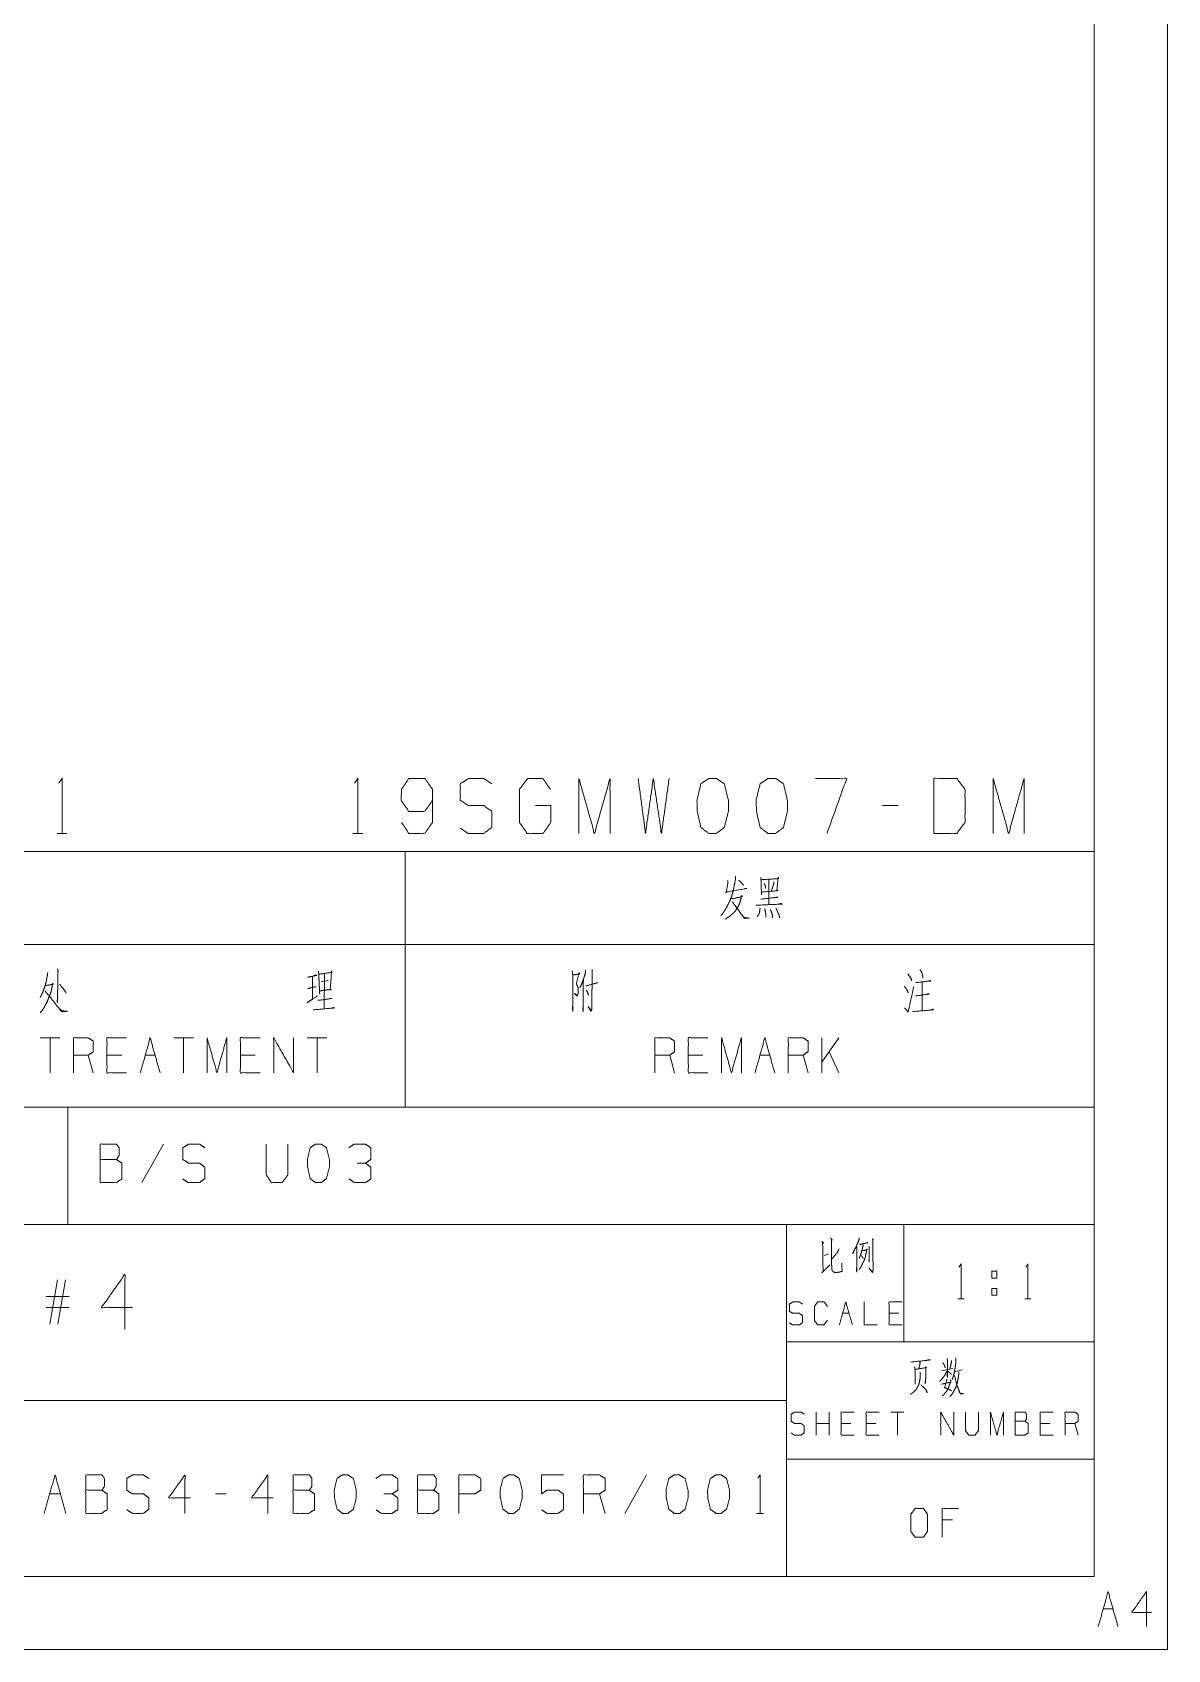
# Model space of a CAD drawing. Header units: millimetres. Extents: x 0 to 210, y 0 to 297.
# Drawn here: x 132.6 to 210, y 0 to 110.3 of the extents above; entities that cross this region are included whole.
import ezdxf

# ---------------------------------------------------------------- set-up
doc = ezdxf.new("R2010")
doc.units = ezdxf.units.MM
doc.layers.add('1', color=7, linetype='Continuous', true_color=0xffffff)

msp = doc.modelspace()

# ---------------------------------------------------------------- linework, layer by layer
at = {"layer": '1', "color": 132, "linetype": 'Continuous', "lineweight": 18}
for p, q in [((210, 0), (210, 297)), ((205, 5), (205, 292)), ((25, 37), (205, 37)), ((135, 37), (135, 29)), ((25, 29), (205, 29)), ((184, 29), (184, 5)), ((192, 29), (192, 21)), ((184, 21), (205, 21)), ((75, 17), (184, 17)), ((184, 13), (205, 13)), ((25, 5), (205, 5)), ((25, 5), (205, 5)), ((0, 0), (210, 0))]:
    msp.add_line(p, q, dxfattribs=at)
at = {"layer": '1', "color": 95, "linetype": 'Continuous', "lineweight": 18}
for p, q in [((191.62, 57.58), (190.56, 57.58)), ((134.26, 55.69), (134.93, 55.69)), ((154.44, 55.69), (155.11, 55.69)), ((128, 54.46), (158, 54.46)), ((158, 54.46), (158, 48.11)), ((158, 54.46), (205, 54.46)), ((205, 54.46), (205, 48.11)), ((182.8, 52.53), (182.8, 50.83)), ((128, 48.11), (158, 48.11)), ((158, 48.11), (158, 37)), ((158, 48.11), (205, 48.11)), ((205, 48.11), (205, 37)), ((152.27, 45.55), (152.75, 45.65)), ((152.5, 46.1), (152.48, 43.7)), ((193.26, 45.53), (193.26, 43.6)), ((134.45, 41.74), (133.11, 41.74)), ((133.78, 41.74), (133.78, 39.36)), ((143.56, 41.74), (142.21, 41.74)), ((142.88, 41.74), (142.88, 39.36)), ((152.66, 41.74), (151.32, 41.74)), ((151.99, 41.74), (151.99, 39.36)), ((187.58, 41.74), (186.41, 40.09)), ((186.41, 39.36), (186.41, 41.74)), ((136.73, 39.36), (136.39, 40.56)), ((138.67, 40.56), (137.66, 40.56)), ((140.27, 40.56), (140.94, 40.56)), ((147.77, 40.56), (146.76, 40.56)), ((176.37, 39.36), (176.04, 40.56)), ((178.31, 40.56), (177.31, 40.56)), ((182.19, 40.56), (182.87, 40.56)), ((185.48, 39.36), (185.14, 40.56)), ((187.58, 39.36), (186.91, 40.79)), ((128, 37), (158, 37)), ((158, 37), (205, 37)), ((141.51, 34.49), (140.03, 31.86)), ((186.57, 26.88), (186.89, 27.01)), ((133.76, 22.21), (134.29, 25.24)), ((134.84, 25.24), (134.31, 22.21)), ((198.01, 24.65), (198.35, 24.65)), ((198.01, 24.65), (198.01, 24.18)), ((135.09, 24.1), (133.51, 24.1)), ((135.09, 23.35), (133.51, 23.35)), ((195.7, 23.93), (196.13, 23.93)), ((200.25, 23.93), (200.68, 23.93)), ((187.83, 22.95), (188.27, 22.95)), ((191.67, 22.95), (191, 22.95)), ((194.57, 19.02), (195.36, 19.18)), ((195.48, 18.95), (196.02, 19.08)), ((186.03, 14.64), (186.03, 16.21)), ((186.92, 14.64), (186.92, 16.21)), ((192.01, 16.21), (191.12, 16.21)), ((191.57, 16.21), (191.57, 14.64)), ((186.92, 15.43), (186.03, 15.43)), ((188.4, 15.43), (187.73, 15.43)), ((190.09, 15.43), (189.43, 15.43)), ((201.97, 15.43), (201.31, 15.43)), ((203.89, 14.64), (203.67, 15.43)), ((174.46, 11.92), (172.98, 9.3)), ((133.75, 10.63), (134.49, 10.63)), ((145.8, 10.63), (145.06, 10.63)), ((171.63, 9.3), (171.26, 10.63)), ((181.97, 9.3), (182.44, 9.3)), ((195.32, 8.85), (194.63, 8.85)), ((205.61, 2.78), (206.28, 2.78))]:
    msp.add_line(p, q, dxfattribs=at)
for points, knots in [([(134.37, 59.12), (134.6, 59.43), (134.6, 55.69)], [0, 0, 0.093489, 1, 1]), ([(154.55, 59.12), (154.77, 59.43), (154.77, 55.69)], [0, 0, 0.093489, 1, 1]), ([(157.75, 56.44), (158.25, 55.69), (159.34, 55.69), (159.86, 56.44), (159.86, 58.69), (159.34, 59.43), (158.25, 59.43), (157.75, 58.69), (157.72, 57.94), (158.25, 57.19), (159.34, 57.19), (159.86, 57.94)], [0, 0, 0.076856, 0.169525, 0.247728, 0.439296, 0.517499, 0.610168, 0.687024, 0.750925, 0.829128, 0.921797, 1, 1]), ([(161.76, 56.05), (162.29, 55.69), (163.37, 55.69), (163.9, 56.09), (163.9, 57.19), (163.37, 57.58), (162.31, 57.58), (161.76, 57.94), (161.76, 59.08), (162.31, 59.43), (163.37, 59.43), (163.9, 59.08)], [0, 0, 0.068035, 0.184055, 0.254519, 0.372335, 0.442799, 0.555844, 0.62637, 0.748394, 0.81892, 0.931965, 1, 1]), ([(166.88, 57.58), (167.93, 57.58), (167.93, 56.44), (167.41, 55.69), (166.32, 55.69), (165.79, 56.44), (165.79, 58.69), (166.35, 59.43), (167.38, 59.43), (167.91, 58.69)], [0, 0, 0.103295, 0.214795, 0.304261, 0.410275, 0.49974, 0.718895, 0.809957, 0.910535, 1, 1]), ([(169.85, 55.69), (169.85, 59.43), (170.91, 55.69), (171.97, 59.43), (171.97, 55.69)], [0, 0, 0.245192, 0.5, 0.754808, 1, 1]), ([(173.89, 59.43), (174.39, 55.69), (174.92, 59.43), (175.48, 55.69), (176, 59.43)], [0, 0, 0.249746, 0.499742, 0.750003, 1, 1]), ([(179.23, 55.69), (179.76, 56.09), (180.04, 57.19), (180.04, 57.94), (179.76, 59.08), (179.23, 59.43), (178.7, 59.43), (178.17, 59.08), (177.9, 57.94), (177.92, 57.19), (178.17, 56.09), (178.7, 55.69), (179.23, 55.69)], [0, 0, 0.067525, 0.183971, 0.260583, 0.380942, 0.44614, 0.500305, 0.565504, 0.685863, 0.762528, 0.878308, 0.945835, 1, 1]), ([(183.27, 55.69), (183.8, 56.09), (184.07, 57.19), (184.07, 57.94), (183.8, 59.08), (183.27, 59.43), (182.74, 59.43), (182.21, 59.08), (181.93, 57.94), (181.96, 57.19), (182.21, 56.09), (182.74, 55.69), (183.27, 55.69)], [0, 0, 0.067526, 0.183971, 0.260584, 0.380943, 0.446141, 0.500306, 0.565504, 0.685863, 0.762529, 0.87831, 0.945835, 1, 1]), ([(186.77, 55.69), (188.11, 59.43), (185.99, 59.43)], [0, 0, 0.652469, 1, 1]), ([(194.06, 55.69), (195.62, 55.69), (196.18, 56.44), (196.18, 58.69), (195.62, 59.43), (194.06, 59.43), (194.06, 55.69)], [0, 0, 0.142135, 0.227161, 0.43179, 0.516816, 0.658952, 1, 1]), ([(198.1, 55.69), (198.1, 59.43), (199.16, 55.69), (200.21, 59.43), (200.21, 55.69)], [0, 0, 0.245192, 0.5, 0.754808, 1, 1]), ([(180.52, 52.78), (180.54, 52.57), (180.51, 52.48), (180.42, 52), (180.35, 51.68), (180.26, 51.38), (180.15, 51.1), (179.9, 50.6), (179.76, 50.38), (179.64, 50.2), (179.53, 50.08)], [0, 0, 0.068481, 0.104658, 0.269445, 0.382884, 0.489554, 0.590078, 0.780354, 0.870992, 0.944088, 1, 1]), ([(179.99, 52.48), (180.01, 52.33), (179.89, 51.63), (179.85, 51.68), (181.3, 51.93), (181.21, 51.93), (181.11, 51.9)], [0, 0, 0.058287, 0.332621, 0.356252, 0.923844, 0.957947, 1, 1]), ([(180.75, 52.5), (180.96, 52.3), (181.04, 52.2), (181.07, 52.13)], [0, 0, 0.586682, 0.833137, 1, 1]), ([(182.25, 52.68), (182.27, 52.48), (182.3, 51.5), (182.29, 51.68), (183.44, 51.78), (183.35, 51.8), (183.44, 52.7), (183.47, 52.6), (182.27, 52.53)], [0, 0, 0.041725, 0.244475, 0.281028, 0.520684, 0.539772, 0.727702, 0.749743, 1, 1]), ([(182.48, 52.28), (182.57, 52.08), (182.59, 51.93)], [0, 0, 0.591453, 1, 1]), ([(183.14, 52.38), (183.14, 52.25), (182.98, 51.78)], [0, 0, 0.199705, 1, 1]), ([(180.26, 51.25), (180.35, 51.23), (181, 51.38), (180.95, 51.45), (180.91, 51.28), (180.79, 50.87), (180.66, 50.62), (180.51, 50.38), (180.31, 50.18), (180.12, 50.02), (179.96, 49.93), (179.83, 49.83)], [0, 0, 0.031689, 0.263161, 0.294853, 0.356446, 0.500891, 0.597124, 0.699351, 0.795574, 0.880292, 0.945115, 1, 1]), ([(180.29, 51), (180.35, 50.98), (181.12, 49.9), (181.48, 49.9), (181.12, 49.95), (180.98, 50.08)], [0, 0, 0.025656, 0.606399, 0.761128, 0.917398, 1, 1]), ([(181.92, 50.78), (183.7, 50.87), (183.65, 50.9), (183.42, 50.85)], [0, 0, 0.858883, 0.887041, 1, 1]), ([(182.25, 51.2), (183.44, 51.33), (183.35, 51.33), (183.15, 51.3)], [0, 0, 0.807206, 0.86712, 1, 1]), ([(182.2, 50.58), (182.18, 50.4), (182.15, 50.23), (182.09, 50.13), (182, 50)], [0, 0, 0.283377, 0.571005, 0.753355, 1, 1]), ([(182.52, 50.55), (182.6, 50.18), (182.6, 49.98)], [0, 0, 0.658283, 1, 1]), ([(182.91, 50.5), (183.03, 50.18), (183.05, 50.1), (183.05, 49.93)], [0, 0, 0.579776, 0.708237, 1, 1]), ([(183.28, 50.6), (183.51, 50.1), (183.52, 50), (183.52, 49.93)], [0, 0, 0.75709, 0.896807, 1, 1]), ([(134.27, 46.45), (134.33, 46.33), (134.31, 46.2), (134.29, 44.13), (134.27, 44.25), (134.31, 44.52)], [0, 0, 0.049544, 0.095608, 0.852769, 0.898833, 1, 1]), ([(170.3, 46.38), (170.3, 46.2), (170.21, 45.9), (170.1, 45.58), (170, 45.33), (169.91, 45.15)], [0, 0, 0.134901, 0.375991, 0.639526, 0.848868, 1, 1]), ([(170.74, 46.4), (170.76, 46.22), (170.72, 43.8), (170.72, 43.65), (170.68, 43.55), (170.47, 43.88), (170.7, 43.6)], [0, 0, 0.048809, 0.721807, 0.76343, 0.792863, 0.900557, 1, 1]), ([(193.11, 46.4), (193.22, 46.22), (193.27, 46.05), (193.31, 45.95), (193.31, 45.8)], [0, 0, 0.317961, 0.602104, 0.766914, 1, 1]), ([(133.62, 46.2), (133.6, 46.05), (133.51, 45.55), (133.41, 45.2), (133.32, 44.95), (133.21, 44.7), (133.11, 44.5)], [0, 0, 0.084492, 0.368532, 0.573115, 0.721449, 0.873364, 1, 1]), ([(133.44, 45.3), (134.01, 45.4), (133.95, 45.45), (133.92, 45.23), (133.85, 44.9), (133.78, 44.7), (133.67, 44.43), (133.58, 44.2), (133.44, 43.95), (133.34, 43.75), (133.12, 43.45)], [0, 0, 0.202442, 0.228128, 0.308404, 0.425633, 0.500399, 0.604283, 0.689484, 0.790716, 0.870504, 1, 1]), ([(134.43, 45.37), (134.47, 45.35), (134.79, 44.95), (134.87, 44.8)], [0, 0, 0.059427, 0.761012, 1, 1]), ([(151.34, 45.87), (151.97, 46), (151.92, 46.03), (151.67, 45.93), (151.67, 44.38), (151.32, 44.15), (152.02, 44.6)], [0, 0, 0.171502, 0.187005, 0.257591, 0.667526, 0.778352, 1, 1]), ([(152.08, 46.28), (152.11, 46.08), (152.13, 45.45), (152.17, 44.75), (152.15, 44.93), (152.52, 45), (152.96, 45.02), (152.89, 45.05), (152.98, 46.3), (153, 46.22), (152.94, 46.2), (152.13, 46.08)], [0, 0, 0.0422, 0.172115, 0.317746, 0.354292, 0.432973, 0.524933, 0.540513, 0.800887, 0.816899, 0.82908, 1, 1]), ([(169.39, 46.3), (169.43, 46.05), (169.43, 43.55), (169.41, 43.78), (169.43, 43.95)], [0, 0, 0.080051, 0.872677, 0.944235, 1, 1]), ([(169.45, 46.03), (169.92, 46.1), (169.85, 46.18), (169.68, 45.45), (169.7, 45.35), (169.77, 45.23), (169.8, 45.1), (169.8, 44.8), (169.77, 44.68), (169.71, 44.58), (169.55, 44.77), (169.73, 44.63)], [0, 0, 0.176442, 0.214088, 0.486646, 0.523736, 0.576187, 0.623634, 0.733208, 0.780655, 0.821996, 0.915332, 1, 1]), ([(170.15, 45.7), (170.14, 43.53), (170.12, 43.73), (170.14, 43.88)], [0, 0, 0.860771, 0.940227, 1, 1]), ([(170.33, 45.28), (171.13, 45.5), (171.07, 45.5), (170.91, 45.43)], [0, 0, 0.783137, 0.83338, 1, 1]), ([(192.04, 45.25), (192.12, 45.15), (192.23, 45), (192.28, 44.9), (192.3, 44.8)], [0, 0, 0.250894, 0.596274, 0.80908, 1, 1]), ([(192.07, 43.78), (192.3, 43.5), (192.69, 45.25)], [0, 0, 0.166599, 1, 1]), ([(192.28, 46.1), (192.51, 45.78), (192.53, 45.62)], [0, 0, 0.724915, 1, 1]), ([(192.81, 45.5), (193.63, 45.6), (193.86, 45.62), (193.79, 45.65), (193.7, 45.6)], [0, 0, 0.66772, 0.856119, 0.91724, 1, 1]), ([(133.44, 44.95), (134.57, 43.53), (134.98, 43.55), (134.96, 43.55), (134.59, 43.58), (134.4, 43.75)], [0, 0, 0.632182, 0.773704, 0.779845, 0.909107, 1, 1]), ([(151.92, 45.23), (151.9, 45.23), (151.35, 45.1)], [0, 0, 0.030488, 1, 1]), ([(152.04, 44.3), (152.13, 44.3), (153, 44.43), (152.94, 44.43), (152.82, 44.4)], [0, 0, 0.077342, 0.843128, 0.889537, 1, 1]), ([(170.35, 45), (170.47, 44.77), (170.49, 44.63), (170.42, 44.9)], [0, 0, 0.371199, 0.589534, 1, 1]), ([(192.81, 44.6), (193.57, 44.7), (193.75, 44.73), (193.7, 44.75), (193.63, 44.73)], [0, 0, 0.710638, 0.876127, 0.930469, 1, 1]), ([(151.72, 43.65), (153.19, 43.78), (153.09, 43.8), (152.94, 43.75)], [0, 0, 0.850438, 0.913372, 1, 1]), ([(192.62, 43.53), (194.03, 43.65), (194, 43.7), (193.84, 43.63)], [0, 0, 0.856874, 0.893835, 1, 1]), ([(135.38, 39.36), (135.38, 41.74), (136.39, 41.74), (136.73, 41.51), (136.73, 40.79), (136.39, 40.56), (135.38, 40.56)], [0, 0, 0.400952, 0.571035, 0.639278, 0.761674, 0.829917, 1, 1]), ([(139, 39.36), (137.66, 39.36), (137.66, 41.74), (139, 41.74)], [0, 0, 0.26539, 0.73461, 1, 1]), ([(139.94, 39.36), (140.61, 41.74), (141.28, 39.36)], [0, 0, 0.5, 1, 1]), ([(144.49, 39.36), (144.49, 41.74), (145.16, 39.36), (145.83, 41.74), (145.83, 39.36)], [0, 0, 0.245192, 0.5, 0.754808, 1, 1]), ([(148.11, 39.36), (146.76, 39.36), (146.76, 41.74), (148.11, 41.74)], [0, 0, 0.26539, 0.73461, 1, 1]), ([(149.04, 39.36), (149.04, 41.74), (150.38, 39.36), (150.38, 41.74)], [0, 0, 0.317574, 0.682426, 1, 1]), ([(175.03, 39.36), (175.03, 41.74), (176.04, 41.74), (176.37, 41.51), (176.37, 40.79), (176.04, 40.56), (175.03, 40.56)], [0, 0, 0.400951, 0.571036, 0.639278, 0.761673, 0.829915, 1, 1]), ([(178.65, 39.36), (177.31, 39.36), (177.31, 41.74), (178.65, 41.74)], [0, 0, 0.265392, 0.734608, 1, 1]), ([(179.58, 39.36), (179.58, 41.74), (180.25, 39.36), (180.93, 41.74), (180.93, 39.36)], [0, 0, 0.245192, 0.5, 0.754808, 1, 1]), ([(184.13, 39.36), (184.13, 41.74), (185.14, 41.74), (185.48, 41.51), (185.48, 40.79), (185.14, 40.56), (184.13, 40.56)], [0, 0, 0.400951, 0.571036, 0.639278, 0.761673, 0.829915, 1, 1]), ([(137.2, 33.44), (137.2, 34.49), (138.31, 34.49), (138.49, 34.24), (138.49, 33.71), (138.31, 33.44), (137.2, 33.44), (137.2, 31.86), (138.3, 31.86), (138.67, 32.11), (138.67, 33.19), (138.31, 33.44)], [0, 0, 0.115917, 0.238846, 0.272469, 0.330428, 0.366584, 0.489514, 0.663389, 0.784162, 0.833486, 0.952453, 1, 1]), ([(142.84, 32.11), (143.21, 31.86), (143.97, 31.86), (144.34, 32.14), (144.34, 32.91), (143.97, 33.19), (143.23, 33.19), (142.84, 33.44), (142.84, 34.24), (143.23, 34.49), (143.97, 34.49), (144.34, 34.24)], [0, 0, 0.068035, 0.184055, 0.254519, 0.372335, 0.442799, 0.555844, 0.62637, 0.748394, 0.81892, 0.931965, 1, 1]), ([(148.52, 34.49), (148.52, 32.39), (148.87, 31.86), (149.61, 31.86), (150, 32.39), (150, 34.49)], [0, 0, 0.337151, 0.438598, 0.557782, 0.662849, 1, 1]), ([(152.26, 31.86), (152.63, 32.14), (152.83, 32.91), (152.83, 33.44), (152.63, 34.24), (152.26, 34.49), (151.89, 34.49), (151.52, 34.24), (151.33, 33.44), (151.35, 32.91), (151.52, 32.14), (151.89, 31.86), (152.26, 31.86)], [0, 0, 0.067525, 0.183971, 0.260583, 0.380942, 0.44614, 0.500306, 0.565504, 0.685863, 0.762528, 0.878309, 0.945834, 1, 1]), ([(155.29, 33.19), (155.66, 33.44), (155.66, 34.24), (155.29, 34.49), (154.53, 34.49), (154.15, 34.24)], [0, 0, 0.153874, 0.429852, 0.583726, 0.846126, 1, 1]), ([(154.17, 32.11), (154.53, 31.86), (155.29, 31.86), (155.66, 32.11), (155.66, 32.91), (155.29, 33.19), (154.72, 33.19)], [0, 0, 0.12412, 0.343688, 0.472446, 0.703376, 0.83673, 1, 1]), ([(186.41, 27.86), (186.56, 27.73), (186.47, 27.77), (186.5, 25.79), (186.41, 25.7), (186.97, 26.26)], [0, 0, 0.060255, 0.090729, 0.71461, 0.752496, 1, 1]), ([(187.01, 28.09), (187.13, 27.94), (187.08, 27.98), (187.08, 27.55), (187.08, 26.72), (187.08, 26.43), (187.08, 26.33), (187.1, 25.93), (187.14, 25.83), (187.2, 25.77), (187.33, 25.73), (187.6, 25.75), (187.79, 25.81), (187.8, 25.83), (187.77, 26.37)], [0, 0, 0.050888, 0.067372, 0.186119, 0.412301, 0.491466, 0.519738, 0.627249, 0.657961, 0.681273, 0.718989, 0.79117, 0.845839, 0.852764, 1, 1]), ([(188.97, 28.09), (188.96, 27.98), (188.78, 27.53), (188.63, 27.26), (188.52, 27.01)], [0, 0, 0.089069, 0.504979, 0.766001, 1, 1]), ([(189.22, 27.61), (189.23, 27.57), (189.16, 27.28), (189.09, 27.01), (189.01, 26.82), (188.96, 26.68)], [0, 0, 0.044894, 0.350479, 0.635591, 0.840224, 1, 1]), ([(188.99, 27.67), (189.01, 27.65), (189.04, 27.65), (189.56, 27.77), (189.51, 27.77), (189.44, 27.73)], [0, 0, 0.049781, 0.090425, 0.822292, 0.883256, 1, 1]), ([(189.86, 28.06), (189.92, 27.98), (189.89, 27.96), (189.91, 25.91), (189.91, 25.89), (189.89, 25.77), (189.86, 25.73), (189.63, 26.04), (189.86, 25.75), (189.89, 25.83)], [0, 0, 0.031371, 0.042462, 0.676474, 0.682878, 0.721568, 0.737253, 0.857567, 0.972831, 1, 1]), ([(187.08, 26.62), (187.51, 27.15), (187.58, 27.34)], [0, 0, 0.77398, 1, 1]), ([(188.81, 27.53), (188.8, 25.77), (188.78, 25.89), (188.78, 25.91), (188.8, 26.1)], [0, 0, 0.841012, 0.900786, 0.910681, 1, 1]), ([(189.22, 27.22), (189.51, 27.28), (189.48, 27.34), (189.45, 27.11), (189.4, 26.91), (189.37, 26.74), (189.31, 26.57), (189.23, 26.43), (189.16, 26.26), (189.09, 26.14), (189.01, 25.99), (188.96, 25.93)], [0, 0, 0.158182, 0.194476, 0.315843, 0.429568, 0.518472, 0.611327, 0.697145, 0.792857, 0.869066, 0.954883, 1, 1]), ([(189.07, 26.91), (189.2, 26.78), (189.23, 26.68)], [0, 0, 0.6273, 1, 1]), ([(189.64, 27.51), (189.67, 27.46), (189.64, 27.44), (189.64, 26.45), (189.63, 26.55), (189.64, 26.68)], [0, 0, 0.038712, 0.066084, 0.824707, 0.904517, 1, 1]), ([(139.41, 23.35), (137.29, 23.35), (138.88, 25.6), (138.88, 21.86)], [0, 0, 0.24587, 0.565295, 1, 1]), ([(195.77, 26.1), (195.91, 26.3), (195.91, 23.93)], [0, 0, 0.09349, 1, 1]), ([(198.01, 25.35), (198.01, 25.83), (198.35, 25.83), (198.35, 25.35), (198.01, 25.35)], [0, 0, 0.292908, 0.5, 0.792908, 1, 1]), ([(200.33, 26.1), (200.47, 26.3), (200.47, 23.93)], [0, 0, 0.09349, 1, 1]), ([(198.35, 24.65), (198.35, 24.18), (198.01, 24.18)], [0, 0, 0.585816, 1, 1]), ([(184.2, 22.3), (184.42, 22.15), (184.88, 22.15), (185.1, 22.32), (185.1, 22.78), (184.88, 22.95), (184.43, 22.95), (184.2, 23.09), (184.2, 23.57), (184.43, 23.72), (184.88, 23.72), (185.1, 23.57)], [0, 0, 0.068033, 0.184053, 0.254519, 0.372335, 0.442802, 0.555844, 0.62637, 0.748394, 0.81892, 0.931963, 1, 1]), ([(186.79, 22.47), (186.56, 22.15), (186.13, 22.15), (185.91, 22.47), (185.91, 23.41), (186.13, 23.72), (186.58, 23.72), (186.8, 23.41)], [0, 0, 0.114566, 0.243364, 0.357934, 0.638584, 0.753153, 0.88543, 1, 1]), ([(187.61, 22.15), (188.05, 23.72), (188.5, 22.15)], [0, 0, 0.499999, 1, 1]), ([(189.3, 23.72), (189.3, 22.15), (190.19, 22.15)], [0, 0, 0.638737, 1, 1]), ([(191.89, 22.15), (191, 22.15), (191, 23.72), (191.89, 23.72)], [0, 0, 0.265388, 0.734612, 1, 1]), ([(194.96, 19.87), (194.99, 19.72), (194.99, 18.58), (194.96, 18.73), (194.99, 18.85)], [0, 0, 0.094654, 0.823642, 0.918295, 1, 1]), ([(195.56, 19.91), (195.56, 19.78), (195.55, 19.55), (195.51, 19.27), (195.46, 18.95), (195.4, 18.71), (195.33, 18.48), (195.32, 18.42)], [0, 0, 0.081859, 0.232245, 0.425428, 0.632112, 0.800315, 0.957949, 1, 1]), ([(193.11, 18.91), (193.14, 18.79), (193.12, 18.75), (193.11, 18.46), (193.06, 18.21), (193.02, 18.06), (192.95, 17.92), (192.86, 17.77), (192.71, 17.61), (192.56, 17.48), (192.45, 17.42)], [0, 0, 0.073226, 0.098425, 0.264943, 0.409701, 0.496587, 0.589742, 0.686971, 0.813796, 0.923946, 1, 1]), ([(192.48, 19.62), (193.82, 19.76), (193.76, 19.78), (193.62, 19.76)], [0, 0, 0.865803, 0.905501, 1, 1]), ([(192.74, 19.29), (192.77, 19.12), (192.78, 18.69), (192.78, 18.11), (192.77, 18.19), (192.77, 18.33)], [0, 0, 0.119124, 0.427225, 0.837795, 0.897357, 1, 1]), ([(192.77, 19.12), (193.56, 19.24), (193.52, 19.29), (193.5, 18.93), (193.5, 18.56), (193.49, 18.33), (193.47, 18.15), (193.46, 18.23), (193.49, 18.42)], [0, 0, 0.351979, 0.378529, 0.533489, 0.697424, 0.797813, 0.880033, 0.917027, 1, 1]), ([(193.09, 19.68), (193.12, 19.55), (193.02, 19.16)], [0, 0, 0.238945, 1, 1]), ([(194.98, 19.04), (194.85, 18.81), (194.72, 18.6), (194.58, 18.44), (194.45, 18.29)], [0, 0, 0.287233, 0.555137, 0.786183, 1, 1]), ([(194.66, 19.6), (194.79, 19.37), (194.82, 19.22)], [0, 0, 0.640218, 1, 1]), ([(194.99, 19), (195.17, 18.87), (195.26, 18.77)], [0, 0, 0.613114, 1, 1]), ([(195.26, 19.72), (195.26, 19.62), (195.14, 19.14)], [0, 0, 0.174306, 1, 1]), ([(195.77, 18.95), (195.73, 18.6), (195.68, 18.35), (195.64, 18.15), (195.58, 17.96), (195.46, 17.71), (195.36, 17.53), (195.24, 17.36), (195.15, 17.28)], [0, 0, 0.194372, 0.332632, 0.448612, 0.555646, 0.70616, 0.822691, 0.933849, 1, 1]), ([(193.18, 18.06), (193.38, 17.88), (193.5, 17.75), (193.56, 17.67), (193.6, 17.51), (193.52, 17.71)], [0, 0, 0.292978, 0.473572, 0.580854, 0.762109, 1, 1]), ([(194.57, 18.11), (195.2, 18.25), (195.21, 18.44), (195.21, 18.35), (195.14, 18.11), (195.04, 17.84), (194.93, 17.63), (194.82, 17.51), (194.72, 17.38), (194.64, 17.32)], [0, 0, 0.304469, 0.392577, 0.431617, 0.55371, 0.68947, 0.798366, 0.878841, 0.95475, 1, 1]), ([(194.95, 18.46), (194.79, 17.88), (194.89, 17.84), (195.01, 17.8), (195.13, 17.73), (195.27, 17.65)], [0, 0, 0.529111, 0.626299, 0.735529, 0.852099, 1, 1]), ([(195.45, 18.69), (195.48, 18.64), (195.62, 18.06), (195.73, 17.8), (195.83, 17.51), (195.86, 17.44), (196.08, 17.46), (195.86, 17.48), (195.78, 17.61)], [0, 0, 0.026719, 0.34174, 0.493478, 0.65546, 0.691638, 0.807834, 0.92403, 1, 1]), ([(184.32, 14.79), (184.54, 14.64), (185, 14.64), (185.22, 14.8), (185.22, 15.27), (185, 15.43), (184.56, 15.43), (184.32, 15.58), (184.32, 16.06), (184.56, 16.21), (185, 16.21), (185.22, 16.06)], [0, 0, 0.068037, 0.184053, 0.254519, 0.372335, 0.442801, 0.555843, 0.62637, 0.748394, 0.81892, 0.931963, 1, 1]), ([(188.62, 14.64), (187.73, 14.64), (187.73, 16.21), (188.62, 16.21)], [0, 0, 0.265391, 0.734609, 1, 1]), ([(190.32, 14.64), (189.43, 14.64), (189.43, 16.21), (190.32, 16.21)], [0, 0, 0.265391, 0.734609, 1, 1]), ([(194.52, 14.64), (194.52, 16.21), (195.41, 14.64), (195.41, 16.21)], [0, 0, 0.317574, 0.682426, 1, 1]), ([(196.21, 16.21), (196.21, 14.95), (196.43, 14.64), (196.87, 14.64), (197.1, 14.95), (197.1, 16.21)], [0, 0, 0.33715, 0.438597, 0.557783, 0.66285, 1, 1]), ([(197.91, 14.64), (197.91, 16.21), (198.36, 14.64), (198.8, 16.21), (198.8, 14.64)], [0, 0, 0.245192, 0.5, 0.754808, 1, 1]), ([(199.61, 15.58), (199.61, 16.21), (200.28, 16.21), (200.38, 16.06), (200.38, 15.75), (200.28, 15.58), (199.61, 15.58), (199.61, 14.64), (200.26, 14.64), (200.49, 14.79), (200.49, 15.43), (200.28, 15.58)], [0, 0, 0.115918, 0.238848, 0.272469, 0.330428, 0.366583, 0.489513, 0.66339, 0.784161, 0.833486, 0.952454, 1, 1]), ([(202.2, 14.64), (201.31, 14.64), (201.31, 16.21), (202.2, 16.21)], [0, 0, 0.265388, 0.734612, 1, 1]), ([(203, 14.64), (203, 16.21), (203.67, 16.21), (203.89, 16.06), (203.89, 15.58), (203.67, 15.43), (203, 15.43)], [0, 0, 0.400954, 0.571038, 0.639279, 0.761675, 0.829916, 1, 1]), ([(133.38, 9.3), (134.12, 11.92), (134.86, 9.3)], [0, 0, 0.5, 1, 1]), ([(136.21, 10.88), (136.21, 11.92), (137.32, 11.92), (137.49, 11.68), (137.49, 11.15), (137.32, 10.88), (136.21, 10.88), (136.21, 9.3), (137.3, 9.3), (137.67, 9.55), (137.67, 10.63), (137.32, 10.88)], [0, 0, 0.115917, 0.238847, 0.272469, 0.330428, 0.366584, 0.489514, 0.663389, 0.784163, 0.833486, 0.952453, 1, 1]), ([(139.01, 9.55), (139.39, 9.3), (140.15, 9.3), (140.52, 9.58), (140.52, 10.35), (140.15, 10.63), (139.4, 10.63), (139.01, 10.88), (139.01, 11.68), (139.4, 11.92), (140.15, 11.92), (140.52, 11.68)], [0, 0, 0.068035, 0.184055, 0.254519, 0.372335, 0.442799, 0.555844, 0.62637, 0.748394, 0.81892, 0.931965, 1, 1]), ([(143.35, 10.35), (141.86, 10.35), (142.98, 11.92), (142.98, 9.3)], [0, 0, 0.245869, 0.565295, 1, 1]), ([(149, 10.35), (147.52, 10.35), (148.63, 11.92), (148.63, 9.3)], [0, 0, 0.245869, 0.565295, 1, 1]), ([(150.35, 10.88), (150.35, 11.92), (151.46, 11.92), (151.64, 11.68), (151.64, 11.15), (151.46, 10.88), (150.35, 10.88), (150.35, 9.3), (151.44, 9.3), (151.81, 9.55), (151.81, 10.63), (151.46, 10.88)], [0, 0, 0.115917, 0.238847, 0.272469, 0.330428, 0.366584, 0.489514, 0.663389, 0.784163, 0.833486, 0.952453, 1, 1]), ([(154.09, 9.3), (154.47, 9.58), (154.66, 10.35), (154.66, 10.88), (154.47, 11.68), (154.09, 11.92), (153.72, 11.92), (153.35, 11.68), (153.16, 10.88), (153.18, 10.35), (153.35, 9.58), (153.72, 9.3), (154.09, 9.3)], [0, 0, 0.067525, 0.183971, 0.260583, 0.380943, 0.44614, 0.500305, 0.565504, 0.685863, 0.762528, 0.878309, 0.945836, 1, 1]), ([(157.12, 10.63), (157.49, 10.88), (157.49, 11.68), (157.12, 11.92), (156.36, 11.92), (155.99, 11.68)], [0, 0, 0.153874, 0.429853, 0.583727, 0.846126, 1, 1]), ([(158.83, 10.88), (158.83, 11.92), (159.95, 11.92), (160.12, 11.68), (160.12, 11.15), (159.95, 10.88), (158.83, 10.88), (158.83, 9.3), (159.93, 9.3), (160.3, 9.55), (160.3, 10.63), (159.95, 10.88)], [0, 0, 0.115917, 0.238847, 0.272469, 0.330427, 0.366583, 0.489513, 0.663388, 0.784161, 0.833485, 0.952452, 1, 1]), ([(161.66, 9.3), (161.66, 11.92), (162.78, 11.92), (163.15, 11.68), (163.15, 10.88), (162.76, 10.63), (161.66, 10.63)], [0, 0, 0.401145, 0.571311, 0.639588, 0.762043, 0.83282, 1, 1]), ([(165.41, 9.3), (165.78, 9.58), (165.98, 10.35), (165.98, 10.88), (165.78, 11.68), (165.41, 11.92), (165.04, 11.92), (164.67, 11.68), (164.47, 10.88), (164.49, 10.35), (164.67, 9.58), (165.04, 9.3), (165.41, 9.3)], [0, 0, 0.067526, 0.183972, 0.260584, 0.380944, 0.446142, 0.500307, 0.565504, 0.685864, 0.762529, 0.87831, 0.945836, 1, 1]), ([(167.3, 9.55), (167.67, 9.3), (168.43, 9.3), (168.8, 9.55), (168.8, 10.6), (168.43, 10.88), (167.67, 10.88), (167.3, 10.63), (167.3, 11.92), (168.8, 11.92)], [0, 0, 0.062229, 0.168343, 0.230572, 0.376816, 0.441266, 0.54738, 0.609609, 0.790489, 1, 1]), ([(170.15, 9.3), (170.15, 11.92), (171.26, 11.92), (171.63, 11.68), (171.63, 10.88), (171.26, 10.63), (170.15, 10.63)], [0, 0, 0.400951, 0.571035, 0.639278, 0.761674, 0.829916, 1, 1]), ([(176.72, 9.3), (177.09, 9.58), (177.29, 10.35), (177.29, 10.88), (177.09, 11.68), (176.72, 11.92), (176.35, 11.92), (175.98, 11.68), (175.79, 10.88), (175.81, 10.35), (175.98, 9.58), (176.35, 9.3), (176.72, 9.3)], [0, 0, 0.067525, 0.183972, 0.260584, 0.380944, 0.446142, 0.500307, 0.565504, 0.685864, 0.762529, 0.87831, 0.945836, 1, 1]), ([(179.55, 9.3), (179.92, 9.58), (180.12, 10.35), (180.12, 10.88), (179.92, 11.68), (179.55, 11.92), (179.18, 11.92), (178.81, 11.68), (178.62, 10.88), (178.64, 10.35), (178.81, 9.58), (179.18, 9.3), (179.55, 9.3)], [0, 0, 0.067525, 0.183971, 0.260583, 0.380942, 0.446139, 0.500303, 0.565504, 0.685863, 0.762528, 0.878308, 0.945836, 1, 1]), ([(182.05, 11.7), (182.21, 11.92), (182.21, 9.3)], [0, 0, 0.093489, 1, 1]), ([(156.01, 9.55), (156.36, 9.3), (157.12, 9.3), (157.49, 9.55), (157.49, 10.35), (157.12, 10.63), (156.55, 10.63)], [0, 0, 0.12412, 0.343689, 0.472447, 0.703379, 0.836733, 1, 1]), ([(192.78, 7.67), (193.34, 7.67), (193.62, 8.06), (193.62, 9.24), (193.34, 9.64), (192.78, 9.64), (192.49, 9.24), (192.49, 8.06), (192.78, 7.67)], [0, 0, 0.102686, 0.191621, 0.409478, 0.498413, 0.601099, 0.691621, 0.909478, 1, 1]), ([(194.63, 7.67), (194.63, 9.64), (195.74, 9.64)], [0, 0, 0.638731, 1, 1]), ([(208.89, 2.53), (207.55, 2.53), (208.55, 3.96), (208.55, 1.58)], [0, 0, 0.245869, 0.565295, 1, 1])]:
    msp.add_open_spline(points, degree=1, knots=knots, dxfattribs=at)
for points in [[(181.86, 39.36), (182.53, 41.74), (183.2, 39.36)], [(205.27, 1.58), (205.94, 3.96), (206.61, 1.58)]]:
    msp.add_open_spline(points, degree=1, dxfattribs=at)

doc.saveas('drawing.dxf')
